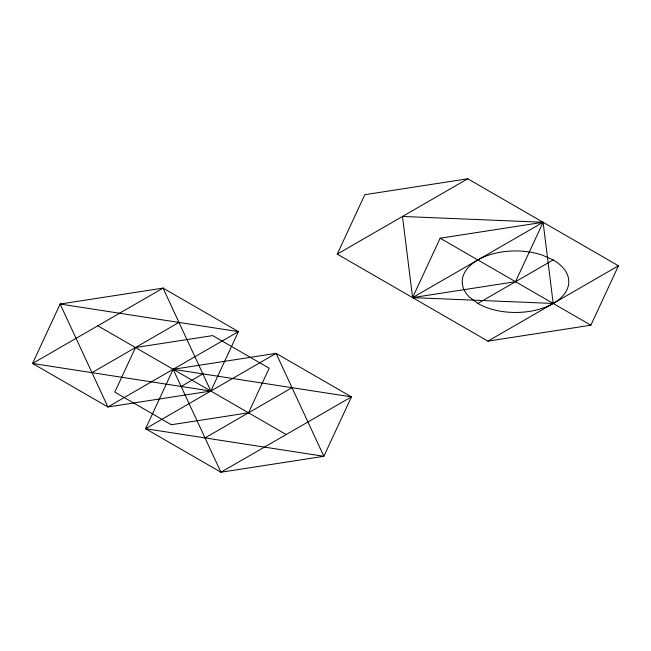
<?xml version="1.0" encoding="UTF-8"?>
<svg xmlns="http://www.w3.org/2000/svg" width="651" height="651" viewBox="0 0 651 651"><rect width="100%" height="100%" fill="white"/><g stroke="black" fill="none" stroke-linecap="round" stroke-linejoin="round"><path stroke-width="0.98" d="M337.234 254.126L364.812 194.698L467.743 178.773L618.45 265.779L590.872 325.207L487.941 341.132L337.234 254.126L467.743 178.773M412.588 297.629L440.166 238.201L543.097 222.276L553.195 303.456A53.284 30.76 0 0 1 477.842 303.456L469.371 297.084A53.284 30.76 0 0 1 477.842 259.952A53.284 30.76 0 0 1 542.161 255.062L553.195 259.952A53.284 30.76 0 0 1 553.195 303.456L412.588 297.629L402.489 216.449L543.097 222.276L515.519 281.704L412.588 297.629L543.097 222.276M91.978 372.665L178.984 322.424M181.116 386.45L202.876 373.894M205.008 437.92L292.014 387.687M477.842 303.456L553.195 259.952M487.941 341.132L618.45 265.779M440.166 238.201L590.872 325.207M97.805 325.793L286.188 434.551M60.128 304.041L32.55 363.47L107.903 406.973L210.834 391.048L238.412 331.619L163.059 288.116L60.128 304.041L107.903 406.973L238.412 331.619L60.128 304.041M135.481 347.544L114.796 392.114L171.311 424.745L248.511 412.799L269.197 368.23L212.682 335.599L135.481 347.544M173.158 369.296L145.58 428.724L220.933 472.227L323.864 456.302L351.442 396.874L276.089 353.371L173.158 369.296L220.933 472.227L351.442 396.874L173.158 369.296M163.059 288.116L32.55 363.47L210.834 391.048L163.059 288.116M276.089 353.371L145.58 428.724L323.864 456.302L276.089 353.371"/></g></svg>
